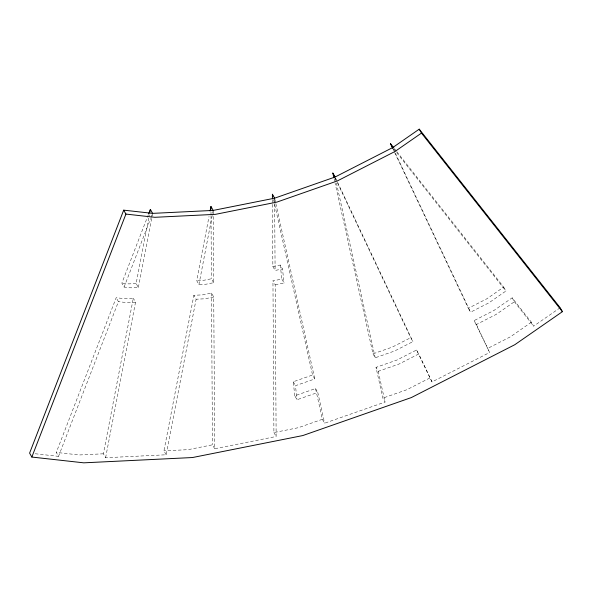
<?xml version="1.0" encoding="UTF-8"?>
<svg xmlns="http://www.w3.org/2000/svg" width="592" height="592" viewBox="0 0 592 592"><rect width="100%" height="100%" fill="white"/><g stroke="black" fill="none" stroke-linecap="round" stroke-linejoin="round"><path stroke-width="0.44" stroke-dasharray="2.96 2.22" d="M275.184 284.782L284.056 283.013L281.829 279.084L272.949 280.852L275.184 284.782L276.138 436.496L214.696 448.736L213.734 297.021L211.507 293.092L202.627 294.86L193.873 295.29L196.107 299.219L166.182 454.774L105.613 457.727L103.378 453.798L133.304 298.235L124.557 298.664L116.195 297.732L56.292 452.414L58.527 456.343L35.024 453.731M148.4 214.578L121.848 283.131L124.083 287.061L131.061 287.83L138.365 287.475L136.13 283.546L149.347 214.859M105.613 457.727L135.538 302.164L133.304 298.235M138.365 287.475L152.447 214.274M166.182 454.774L163.947 450.845L193.873 295.29M213.194 211.337L213.645 282.695L206.238 284.175L198.934 284.53L196.699 280.601L209.043 216.428M198.934 284.53L213.016 211.322M58.527 456.343L118.43 301.661L116.195 297.732M124.083 287.061L150.627 218.507M150.96 217.656L152.292 214.223M396.766 151.619L503.688 287.09L486.742 298.856L468.339 308.254L393.243 149.502M503.688 287.09L505.923 291.027L488.977 302.786L470.573 312.184L468.339 308.254M560.165 307.744L533.644 326.155L531.409 322.226L512.161 297.828L493.95 310.467L474.162 320.575L489.636 352.499L432.012 381.936L416.539 350.013L396.758 360.114L376.001 367.38L382.832 398.127L385.066 402.057L324.608 423.213L322.374 419.284L315.551 388.544L294.794 395.804L297.029 399.733L317.786 392.474L324.608 423.213M512.161 297.828L514.389 301.757L496.177 314.396L476.397 324.505L474.162 320.575M531.409 322.226L510.319 336.863L487.408 348.57M372.997 353.853L375.232 357.783L394.538 351.026L412.942 341.621L410.715 337.692L392.311 347.097L372.997 353.853L335.05 182.98M432.012 381.936L418.773 353.942L398.986 364.05L378.236 371.31L376.001 367.38M429.777 378.007L406.867 389.714L382.832 398.127M294.794 395.804L293.24 381.773L312.546 375.017L314.781 378.947L295.467 385.703L297.029 399.733M322.374 419.284L298.338 427.698L273.911 432.567L272.949 280.852M213.645 282.695L211.411 278.765L204.003 280.245L196.699 280.601M272.468 204.314L272.86 266.526L280.268 265.046L282.502 268.983L284.056 283.013M272.86 266.526L275.088 270.455L282.502 268.983M213.734 297.021L204.862 298.79L196.107 299.219M214.696 448.736L212.461 444.807L188.034 449.676L163.947 450.845M136.13 283.546L128.827 283.901L121.848 283.131M135.538 302.164L126.784 302.593L118.43 301.661M103.378 453.798L79.298 454.967L56.292 452.414M394.479 148.725L396.196 150.893M393.858 149.029L396.144 151.929M396.714 152.655L505.923 291.027M514.389 301.757L533.644 326.155M416.539 350.013L418.773 353.942M315.551 388.544L317.786 392.474M293.24 381.773L295.467 385.703M273.911 432.567L276.138 436.496M393.502 149.251L395.086 152.595M395.478 153.432L470.573 312.184M476.397 324.505L489.636 352.499M335.879 178.688L337.063 181.196M337.455 182.033L412.942 341.621M335.227 178.103L336.019 179.776M337.595 183.113L410.715 337.692M335.287 177.918L375.232 357.783M378.236 371.31L385.066 402.057M334.051 178.481L334.85 182.084M274.836 199.075L275.635 202.679M275.835 203.574L314.781 378.947M273.6 199.645L312.546 375.017M280.268 265.046L281.829 279.084M274.636 199.097L274.666 202.753M274.666 203.67L275.088 270.455M272.438 199.741L272.461 203.396M210.989 211.98L211.011 214.726M211.011 215.636L211.411 278.765M211.507 293.092L212.461 444.807"/><path stroke-width="0.89" d="M149.865 212.151L150.39 209.442L152.618 213.372L213.187 210.419L274.636 198.179L335.087 177.015L392.711 147.578L419.232 129.167L560.165 307.744L562.4 311.673L514.781 344.722L411.336 397.572L302.808 435.557L192.496 457.535L83.761 462.833L31.835 457.054L29.6 453.124L123.691 210.153L152.618 213.372M210.086 211.011L210.959 206.49L213.187 210.419M31.835 457.054L125.926 214.082L123.691 210.153M148.725 213.727L150.39 209.442M419.232 129.167L421.467 133.104L394.945 151.508L337.322 180.945L276.864 202.109L215.421 214.348L154.852 217.301L125.926 214.082M421.467 133.104L562.4 311.673M392.851 148.666L390.483 143.649L393.909 148M390.483 143.649L392.711 147.578M333.851 177.585L332.852 173.086L335.087 177.015M272.431 198.823L272.401 194.25L274.636 198.179M332.852 173.086L334.436 176.431M272.401 194.25L272.801 196.048M210.959 206.49L210.974 209.235"/></g></svg>
